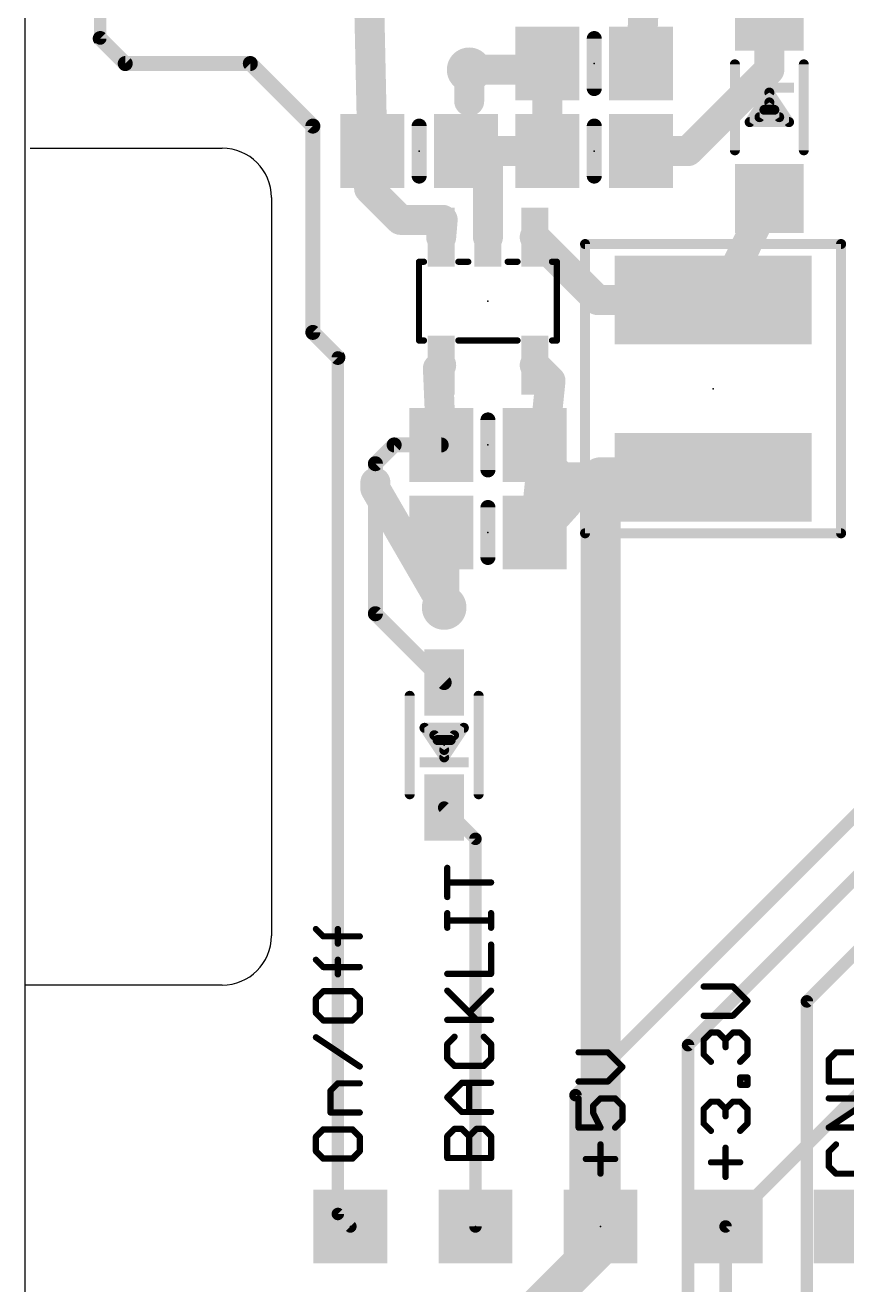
# Model space of a CAD drawing. Extents: x -9.8 to 65.3, y -0.3 to 69.2.
# Drawn here: x 0 to 16.69, y 13.93 to 39.51 of the extents above; entities that cross this region are included whole.
import ezdxf

# ---------------------------------------------------------------- set-up
doc = ezdxf.new("R2010")
doc.units = 0
for name, color, linetype in [('1', 12, 'CONTINUOUS'), ('16', 132, 'CONTINUOUS'), ('18', 110, 'CONTINUOUS'), ('20', 53, 'CONTINUOUS'), ('21', 40, 'CONTINUOUS'), ('23', 40, 'CONTINUOUS')]:
    doc.layers.add(name, color=color, linetype=linetype)

# ---------------------------------------------------------------- blocks, each defined once
blk = doc.blocks.new('RECT')
blk.add_solid([(-0.5, -0.5), (0.5, -0.5), (-0.5, 0.5), (0.5, 0.5)])
blk = doc.blocks.new('ROUNDV')
at = {"const_width": 0.5}
blk.add_lwpolyline([(0, -0.25, 1), (0, 0.25, 1), (0, -0.25)], format="xyb", dxfattribs=at)

msp = doc.modelspace()

# ---------------------------------------------------------------- linework, layer by layer
at = {"layer": '1'}
for points, const_width in [([(1.524, 49.149), (1.524, 39.243)], 0.254), ([(12.507, 38.735), (12.573, 40.132)], 0.6096), ([(6.985, 40.005), (7.051, 36.957)], 0.6096), ([(15.113, 38.608), (15.113, 39.696)], 0.6096), ([(1.524, 39.243), (2.032, 38.735)], 0.3048), ([(10.414, 38.608), (9.017, 38.608)], 0.6096), ([(10.607, 38.735), (10.414, 38.608)], 0.6096), ([(10.607, 36.957), (10.607, 38.735)], 0.6096), ([(13.462, 36.957), (15.113, 38.608)], 0.6096), ([(2.032, 38.735), (4.572, 38.735)], 0.3048), ([(4.572, 38.735), (5.842, 37.465)], 0.3048), ([(5.842, 37.465), (5.842, 33.274)], 0.3048), ([(6.985, 36.195), (7.051, 36.957)], 0.6096), ([(8.951, 36.957), (9.398, 36.957)], 0.6096), ([(9.398, 35.2091), (9.398, 36.957)], 0.6096), ([(9.398, 36.957), (10.607, 36.957)], 0.6096), ([(12.507, 36.957), (13.462, 36.957)], 0.6096), ([(7.62, 35.56), (6.985, 36.195)], 0.6096), ([(14.224, 34.185), (15.113, 35.996)], 0.6096), ([(8.4781, 35.56), (7.62, 35.56)], 0.6096), ([(8.448, 35.2091), (8.4781, 35.56)], 0.6096), ([(10.348, 35.2091), (11.6261, 33.931)], 0.6096), ([(13.97, 33.931), (14.224, 34.185)], 0.6096), ([(11.6261, 33.931), (13.97, 33.931)], 0.6096), ([(5.842, 33.274), (6.35, 32.766)], 0.3048), ([(6.35, 32.766), (6.35, 15.367)], 0.254), ([(8.448, 32.6089), (8.382, 32.5429)], 0.6096), ([(8.382, 32.5429), (8.448, 30.988)], 0.6096), ([(10.348, 32.6089), (10.668, 32.2889)], 0.6096), ([(10.668, 32.2889), (10.348, 29.21)], 0.6096), ([(10.414, 30.817), (10.348, 30.988)], 0.6096), ([(7.493, 30.988), (7.112, 30.607)], 0.3048), ([(8.448, 30.988), (7.493, 30.988)], 0.3048), ([(10.9, 30.331), (10.414, 30.817)], 0.6096), ([(7.112, 30.607), (7.112, 27.559)], 0.3048), ([(11.684, 15.113), (11.684, 30.331)], 0.8128), ([(11.684, 30.331), (13.97, 30.331)], 0.8128), ([(10.348, 29.21), (10.9, 30.331)], 0.6096), ([(10.9, 30.331), (13.97, 30.331)], 0.6096), ([(10.922, 29.845), (10.348, 29.21)], 0.8128), ([(8.448, 29.21), (8.509, 29.464)], 0.6096), ([(8.509, 29.464), (8.509, 27.686)], 0.6096), ([(7.112, 27.559), (8.509, 26.162)], 0.3048), ([(9.144, 22.987), (8.509, 23.622)], 0.254), ([(9.144, 15.113), (9.144, 22.987)], 0.254), ([(17.145, 18.034), (14.224, 15.113)], 0.254), ([(6.35, 15.367), (6.604, 15.113)], 0.254), ([(11.684, 14.732), (11.684, 15.113)], 0.8128), ([(16.764, 15.113), (17.272, 15.113)], 0.8128), ([(6.477, 9.525), (11.684, 14.732)], 0.8128), ([(14.224, 15.113), (14.224, 13.208)], 0.254)]:
    msp.add_lwpolyline(points, dxfattribs=dict(at, const_width=const_width))
for points, const_width in [([(1.5779, 39.2969, 1), (1.4701, 39.1891)], 0.1524), ([(1.4605, 39.243, 1), (1.5875, 39.243)], 0.127), ([(9.017, 38.7604, 1), (9.017, 38.4556)], 0.3048), ([(10.414, 38.4556, 1), (10.414, 38.7604)], 0.3048), ([(10.7594, 38.735, 1), (10.4546, 38.735)], 0.3048), ([(10.6908, 38.6077, 1), (10.5232, 38.8623)], 0.3048), ([(12.3548, 38.7422, 1), (12.6592, 38.7278)], 0.3048), ([(15.2208, 38.5002, 1), (15.0052, 38.7158)], 0.3048), ([(2.032, 38.8112, 1), (2.032, 38.6588)], 0.1524), ([(1.9781, 38.6811, 1), (2.0859, 38.7889)], 0.1524), ([(4.6259, 38.7889, 1), (4.5181, 38.6811)], 0.1524), ([(4.572, 38.6588, 1), (4.572, 38.8112)], 0.1524), ([(10.3302, 38.7353, 1), (10.4978, 38.4807)], 0.3048), ([(14.9606, 38.608, 1), (15.2654, 38.608)], 0.3048), ([(5.9182, 37.465, 1), (5.7658, 37.465)], 0.1524), ([(5.7881, 37.4111, 1), (5.8959, 37.5189)], 0.1524), ([(6.8986, 36.9537, 1), (7.2034, 36.9603)], 0.3048), ([(7.2028, 36.9438, 1), (6.8992, 36.9702)], 0.3048), ([(8.951, 37.1094, 1), (8.951, 36.8046)], 0.3048), ([(9.5504, 36.957, 1), (9.2456, 36.957)], 0.3048), ([(9.398, 37.1094, 1), (9.398, 36.8046)], 0.3048), ([(9.398, 36.8046, 1), (9.398, 37.1094)], 0.3048), ([(10.4546, 36.957, 1), (10.7594, 36.957)], 0.3048), ([(10.607, 36.8046, 1), (10.607, 37.1094)], 0.3048), ([(12.507, 37.1094, 1), (12.507, 36.8046)], 0.3048), ([(13.3542, 37.0648, 1), (13.5698, 36.8492)], 0.3048), ([(13.462, 36.8046, 1), (13.462, 37.1094)], 0.3048), ([(7.0928, 36.3028, 1), (6.8772, 36.0872)], 0.3048), ([(6.8332, 36.2082, 1), (7.1368, 36.1818)], 0.3048), ([(15.2498, 35.9288, 1), (14.9762, 36.0632)], 0.3048), ([(7.62, 35.7124, 1), (7.62, 35.4076)], 0.3048), ([(8.6299, 35.547, 1), (8.3263, 35.573)], 0.3048), ([(8.4781, 35.4076, 1), (8.4781, 35.7124)], 0.3048), ([(7.5122, 35.4522, 1), (7.7278, 35.6678)], 0.3048), ([(8.2962, 35.2221, 1), (8.5998, 35.1961)], 0.3048), ([(9.2456, 35.2091, 1), (9.5504, 35.2091)], 0.3048), ([(10.4558, 35.3169, 1), (10.2402, 35.1013)], 0.3048), ([(14.0872, 34.2522, 1), (14.3608, 34.1178)], 0.3048), ([(14.3318, 34.0772, 1), (14.1162, 34.2928)], 0.3048), ([(11.6261, 34.0834, 1), (11.6261, 33.7786)], 0.3048), ([(11.5183, 33.8232, 1), (11.7339, 34.0388)], 0.3048), ([(13.8622, 34.0388, 1), (14.0778, 33.8232)], 0.3048), ([(13.97, 33.7786, 1), (13.97, 34.0834)], 0.3048), ([(5.8959, 33.3279, 1), (5.7881, 33.2201)], 0.1524), ([(5.7658, 33.274, 1), (5.9182, 33.274)], 0.1524), ([(6.2961, 32.7121, 1), (6.4039, 32.8199)], 0.1524), ([(6.4135, 32.766, 1), (6.2865, 32.766)], 0.127), ([(8.2742, 32.6507, 1), (8.4898, 32.4351)], 0.3048), ([(8.5343, 32.5494, 1), (8.2297, 32.5364)], 0.3048), ([(8.5558, 32.5011, 1), (8.3402, 32.7167)], 0.3048), ([(10.4558, 32.7167, 1), (10.2402, 32.5011)], 0.3048), ([(10.8196, 32.2731, 1), (10.5164, 32.3047)], 0.3048), ([(10.5602, 32.1811, 1), (10.7758, 32.3967)], 0.3048), ([(10.4902, 31.0429, 1), (10.2058, 30.9331)], 0.3048), ([(7.493, 31.0642, 1), (7.493, 30.9118)], 0.1524), ([(7.5469, 30.9341, 1), (7.4391, 31.0419)], 0.1524), ([(8.2957, 30.9815, 1), (8.6003, 30.9945)], 0.3048), ([(8.448, 30.9118, 1), (8.448, 31.0642)], 0.1524), ([(10.5218, 30.9248, 1), (10.3062, 30.7092)], 0.3048), ([(10.2718, 30.7621, 1), (10.5562, 30.8719)], 0.3048), ([(7.1882, 30.607, 1), (7.0358, 30.607)], 0.1524), ([(7.0581, 30.6609, 1), (7.1659, 30.5531)], 0.1524), ([(11.8872, 30.331, 1), (11.4808, 30.331)], 0.4064), ([(11.684, 30.5342, 1), (11.684, 30.1278)], 0.4064), ([(13.97, 30.1278, 1), (13.97, 30.5342)], 0.4064), ([(10.9, 30.4834, 1), (10.9, 30.1786)], 0.3048), ([(11.0367, 30.2637, 1), (10.7633, 30.3983)], 0.3048), ([(10.7922, 30.2232, 1), (11.0078, 30.4388)], 0.3048), ([(13.97, 30.1786, 1), (13.97, 30.4834)], 0.3048), ([(11.0727, 29.7087, 1), (10.7713, 29.9813)], 0.4064), ([(8.6614, 29.464, 1), (8.3566, 29.464)], 0.3048), ([(8.6572, 29.4284, 1), (8.3608, 29.4996)], 0.3048), ([(10.1973, 29.3463, 1), (10.4987, 29.0737)], 0.4064), ([(10.2113, 29.2773, 1), (10.4847, 29.1427)], 0.3048), ([(8.2998, 29.2456, 1), (8.5962, 29.1744)], 0.3048), ([(10.1964, 29.2258, 1), (10.4996, 29.1942)], 0.3048), ([(7.1659, 27.6129, 1), (7.0581, 27.5051)], 0.1524), ([(7.0358, 27.559, 1), (7.1882, 27.559)], 0.1524), ([(8.3566, 27.686, 1), (8.6614, 27.686)], 0.3048), ([(8.4551, 26.1081, 1), (8.5629, 26.2159)], 0.1524), ([(8.5539, 23.6669, 1), (8.4641, 23.5771)], 0.127), ([(9.2075, 22.987, 1), (9.0805, 22.987)], 0.127), ([(9.0991, 22.9421, 1), (9.1889, 23.0319)], 0.127), ([(6.3949, 15.4119, 1), (6.3051, 15.3221)], 0.127), ([(6.2865, 15.367, 1), (6.4135, 15.367)], 0.127), ([(11.8872, 15.113, 1), (11.4808, 15.113)], 0.4064), ([(16.764, 15.3162, 1), (16.764, 14.9098)], 0.4064), ([(6.5591, 15.0681, 1), (6.6489, 15.1579)], 0.127), ([(9.0805, 15.113, 1), (9.2075, 15.113)], 0.127), ([(11.4808, 15.113, 1), (11.8872, 15.113)], 0.4064), ([(11.8277, 14.5883, 1), (11.5403, 14.8757)], 0.4064), ([(14.2875, 15.113, 1), (14.1605, 15.113)], 0.127), ([(14.1791, 15.1579, 1), (14.2689, 15.0681)], 0.127), ([(11.4808, 14.732, 1), (11.8872, 14.732)], 0.4064)]:
    msp.add_lwpolyline(points, format="xyb", dxfattribs=dict(at, const_width=const_width))
at = {"layer": '16'}
for points, const_width in [([(9.017, 38.608), (9.017, 37.973)], 0.6096), ([(7.112, 30.099), (7.112, 30.226)], 0.6096), ([(8.509, 27.686), (7.112, 30.099)], 0.6096), ([(19.812, 26.416), (11.176, 17.78)], 0.254), ([(13.462, 18.796), (20.574, 25.908)], 0.254), ([(21.59, 25.4), (15.875, 19.685)], 0.254), ([(15.875, 19.685), (15.875, 9.525)], 0.254), ([(13.462, 9.525), (13.462, 18.796)], 0.254), ([(11.176, 17.78), (11.176, 9.398)], 0.254)]:
    msp.add_lwpolyline(points, dxfattribs=dict(at, const_width=const_width))
for points, const_width in [([(9.1694, 38.608, 1), (8.8646, 38.608)], 0.3048), ([(8.8646, 37.973, 1), (9.1694, 37.973)], 0.3048), ([(7.2644, 30.226, 1), (6.9596, 30.226)], 0.3048), ([(7.2439, 30.1754, 1), (6.9801, 30.0226)], 0.3048), ([(6.9596, 30.099, 1), (7.2644, 30.099)], 0.3048), ([(8.3771, 27.6096, 1), (8.6409, 27.7624)], 0.3048), ([(15.9385, 19.685, 1), (15.8115, 19.685)], 0.127), ([(15.8301, 19.7299, 1), (15.9199, 19.6401)], 0.127), ([(13.5255, 18.796, 1), (13.3985, 18.796)], 0.127), ([(13.4171, 18.8409, 1), (13.5069, 18.7511)], 0.127), ([(11.2395, 17.78, 1), (11.1125, 17.78)], 0.127), ([(11.1311, 17.8249, 1), (11.2209, 17.7351)], 0.127)]:
    msp.add_lwpolyline(points, format="xyb", dxfattribs=dict(at, const_width=const_width))
at = {"layer": '20'}
for p, q in [((0, 3.015), (0, 53.515)), ((0.1, 37.015), (4, 37.015)), ((5, 36.015), (5, 21.015)), ((4, 20.015), (0, 20.015))]:
    msp.add_line(p, q, dxfattribs=at)
for centre, start, end in [((4, 36.015), 0, 90), ((4, 21.015), 270, 0)]:
    msp.add_arc(centre, 1, start, end, dxfattribs=at)
at = {"layer": '21'}
for points, const_width in [([(11.557, 39.243), (11.557, 38.227)], 0.3048), ([(14.413, 36.973), (14.413, 38.719)], 0.2032), ([(15.813, 38.719), (15.813, 36.973)], 0.2032), ([(14.713, 37.546), (15.113, 38.146)], 0.2032), ([(15.113, 38.146), (15.513, 37.546)], 0.2032), ([(14.913, 37.646), (15.113, 37.946)], 0.2032), ([(15.0125, 37.7952), (15.2135, 37.7952)], 0.2032), ([(15.113, 37.946), (15.313, 37.646)], 0.2032), ([(8.001, 37.465), (8.001, 36.449)], 0.3048), ([(11.557, 36.449), (11.557, 37.465)], 0.3048), ([(15.513, 37.546), (14.713, 37.546)], 0.2032), ([(15.313, 37.646), (14.913, 37.646)], 0.2032), ([(11.37, 29.193), (11.37, 35.069)], 0.2032), ([(11.37, 35.069), (16.57, 35.069)], 0.2032), ([(16.57, 35.069), (16.57, 29.193)], 0.2032), ([(7.998, 33.109), (7.998, 34.709)], 0.127), ([(7.998, 34.709), (8.098, 34.709)], 0.127), ([(8.998, 34.709), (8.798, 34.709)], 0.127), ([(9.998, 34.709), (9.798, 34.709)], 0.127), ([(10.798, 34.709), (10.698, 34.709)], 0.127), ([(10.798, 33.109), (10.798, 34.709)], 0.127), ([(8.098, 33.109), (7.998, 33.109)], 0.127), ([(9.998, 33.109), (8.798, 33.109)], 0.127), ([(10.698, 33.109), (10.798, 33.109)], 0.127), ([(9.398, 31.496), (9.398, 30.48)], 0.3048), ([(9.398, 28.702), (9.398, 29.718)], 0.3048), ([(16.57, 29.193), (11.37, 29.193)], 0.2032), ([(7.809, 23.892), (7.809, 25.892)], 0.2032), ([(9.209, 25.892), (9.209, 23.892)], 0.2032), ([(8.509, 24.642), (8.109, 25.242)], 0.2032), ([(8.109, 25.242), (8.909, 25.242)], 0.2032), ([(8.909, 25.242), (8.509, 24.642)], 0.2032), ([(8.509, 24.792), (8.309, 25.092)], 0.2032), ([(8.309, 25.092), (8.709, 25.092)], 0.2032), ([(8.3746, 24.9936), (8.6434, 24.9936)], 0.2032), ([(8.709, 25.092), (8.509, 24.792)], 0.2032), ([(8.5717, 21.8044), (8.5717, 22.3975)], 0.127), ([(9.4615, 22.101), (8.5717, 22.101)], 0.127), ([(8.5717, 21.1807), (8.5717, 21.4773)], 0.127), ([(9.4615, 21.1807), (9.4615, 21.4773)], 0.127), ([(9.4615, 21.329), (8.5717, 21.329)], 0.127), ([(6.053, 21.0058), (5.9047, 21.1541)], 0.127), ([(6.7945, 21.0058), (6.053, 21.0058)], 0.127), ([(6.3496, 20.8575), (6.3496, 21.1541)], 0.127), ([(9.4615, 20.2452), (9.4615, 20.8384)], 0.127), ([(6.053, 20.3821), (5.9047, 20.5304)], 0.127), ([(6.3496, 20.2339), (6.3496, 20.5304)], 0.127), ([(6.7945, 20.3821), (6.053, 20.3821)], 0.127), ([(8.5717, 20.2452), (9.4615, 20.2452)], 0.127), ([(9.1649, 19.3097), (8.5717, 19.9028)], 0.127), ([(9.0166, 19.458), (9.4615, 19.9028)], 0.127), ([(14.3719, 19.9871), (13.7787, 19.9871)], 0.127), ([(14.6685, 19.6905), (14.3719, 19.9871)], 0.127), ([(6.053, 19.8915), (5.9047, 19.7432)], 0.127), ([(5.9047, 19.7432), (5.9047, 19.4466)], 0.127), ([(6.6462, 19.8915), (6.053, 19.8915)], 0.127), ([(6.7945, 19.7432), (6.6462, 19.8915)], 0.127), ([(6.7945, 19.4466), (6.7945, 19.7432)], 0.127), ([(14.3719, 19.3939), (14.6685, 19.6905)], 0.127), ([(5.9047, 19.4466), (6.053, 19.2983)], 0.127), ([(6.6462, 19.2983), (6.7945, 19.4466)], 0.127), ([(13.7787, 19.3939), (14.3719, 19.3939)], 0.127), ([(6.053, 19.2983), (6.6462, 19.2983)], 0.127), ([(8.5717, 19.3097), (9.4615, 19.3097)], 0.127), ([(6.7945, 18.3628), (5.9047, 18.956)], 0.127), ([(8.72, 18.9673), (8.5717, 18.819)], 0.127), ([(9.4615, 18.819), (9.3132, 18.9673)], 0.127), ([(13.7787, 18.9033), (13.927, 19.0516)], 0.127), ([(13.7787, 18.6067), (13.7787, 18.9033)], 0.127), ([(13.927, 19.0516), (14.0753, 19.0516)], 0.127), ([(14.0753, 19.0516), (14.2236, 18.9033)], 0.127), ([(14.2236, 18.9033), (14.3719, 19.0516)], 0.127), ([(14.2236, 18.9033), (14.2236, 18.755)], 0.127), ([(14.3719, 19.0516), (14.5202, 19.0516)], 0.127), ([(14.5202, 19.0516), (14.6685, 18.9033)], 0.127), ([(14.6685, 18.9033), (14.6685, 18.6067)], 0.127), ([(8.5717, 18.819), (8.5717, 18.5224)], 0.127), ([(9.4615, 18.5224), (9.4615, 18.819)], 0.127), ([(11.8319, 18.6504), (11.2387, 18.6504)], 0.127), ([(12.1285, 18.3538), (11.8319, 18.6504)], 0.127), ([(16.467, 18.6504), (16.3187, 18.5021)], 0.127), ([(17.0602, 18.6504), (16.467, 18.6504)], 0.127), ([(8.5717, 18.5224), (8.72, 18.3741)], 0.127), ([(8.72, 18.3741), (9.3132, 18.3741)], 0.127), ([(9.3132, 18.3741), (9.4615, 18.5224)], 0.127), ([(13.927, 18.4584), (13.7787, 18.6067)], 0.127), ([(14.6685, 18.6067), (14.5202, 18.4584)], 0.127), ([(16.3187, 18.5021), (16.3187, 18.0573)], 0.127), ([(11.8319, 18.0573), (12.1285, 18.3538)], 0.127), ([(14.5202, 17.9906), (14.5202, 18.1389)], 0.127), ([(14.5202, 18.1389), (14.6685, 18.1389)], 0.127), ([(14.6685, 18.1389), (14.6685, 17.9906)], 0.127), ([(6.2013, 17.8722), (6.3496, 18.0205)], 0.127), ([(6.2013, 17.4273), (6.2013, 17.8722)], 0.127), ([(6.3496, 18.0205), (6.7945, 18.0205)], 0.127), ([(8.5717, 17.7352), (8.8683, 18.0318)], 0.127), ([(8.8683, 18.0318), (9.4615, 18.0318)], 0.127), ([(9.0166, 17.4386), (9.0166, 18.0318)], 0.127), ([(11.2387, 18.0573), (11.8319, 18.0573)], 0.127), ([(14.6685, 17.9906), (14.5202, 17.9906)], 0.127), ([(16.3187, 18.0573), (17.2085, 18.0573)], 0.127), ([(8.8683, 17.4386), (8.5717, 17.7352)], 0.127), ([(11.2387, 17.7149), (11.2387, 17.1217)], 0.127), ([(11.5353, 17.5666), (11.6836, 17.7149)], 0.127), ([(11.6836, 17.7149), (11.9802, 17.7149)], 0.127), ([(11.9802, 17.7149), (12.1285, 17.5666)], 0.127), ([(13.7787, 17.5), (13.927, 17.6483)], 0.127), ([(13.927, 17.6483), (14.0753, 17.6483)], 0.127), ([(14.0753, 17.6483), (14.2236, 17.5)], 0.127), ([(14.2236, 17.5), (14.3719, 17.6483)], 0.127), ([(14.3719, 17.6483), (14.5202, 17.6483)], 0.127), ([(14.5202, 17.6483), (14.6685, 17.5)], 0.127), ([(16.3187, 17.1217), (17.2085, 17.7149)], 0.127), ([(17.2085, 17.7149), (16.3187, 17.7149)], 0.127), ([(6.7945, 17.4273), (6.2013, 17.4273)], 0.127), ([(9.4615, 17.4386), (8.8683, 17.4386)], 0.127), ([(11.5353, 17.4183), (11.5353, 17.5666)], 0.127), ([(11.6836, 17.1217), (11.5353, 17.4183)], 0.127), ([(12.1285, 17.5666), (12.1285, 17.27)], 0.127), ([(13.7787, 17.2034), (13.7787, 17.5)], 0.127), ([(14.2236, 17.5), (14.2236, 17.3517)], 0.127), ([(14.6685, 17.5), (14.6685, 17.2034)], 0.127), ([(6.053, 17.085), (5.9047, 16.9367)], 0.127), ([(6.6462, 17.085), (6.053, 17.085)], 0.127), ([(6.7945, 16.9367), (6.6462, 17.085)], 0.127), ([(8.5717, 16.948), (8.72, 17.0963)], 0.127), ([(8.72, 17.0963), (8.8683, 17.0963)], 0.127), ([(8.8683, 17.0963), (9.0166, 16.948)], 0.127), ([(9.0166, 16.948), (9.1649, 17.0963)], 0.127), ([(9.1649, 17.0963), (9.3132, 17.0963)], 0.127), ([(9.3132, 17.0963), (9.4615, 16.948)], 0.127), ([(11.2387, 17.1217), (11.6836, 17.1217)], 0.127), ([(12.1285, 17.27), (11.9802, 17.1217)], 0.127), ([(13.927, 17.0551), (13.7787, 17.2034)], 0.127), ([(14.6685, 17.2034), (14.5202, 17.0551)], 0.127), ([(17.2085, 17.1217), (16.3187, 17.1217)], 0.127), ([(5.9047, 16.9367), (5.9047, 16.6401)], 0.127), ([(6.7945, 16.6401), (6.7945, 16.9367)], 0.127), ([(8.5717, 16.5031), (8.5717, 16.948)], 0.127), ([(9.0166, 16.5031), (9.0166, 16.948)], 0.127), ([(9.4615, 16.948), (9.4615, 16.5031)], 0.127), ([(5.9047, 16.6401), (6.053, 16.4918)], 0.127), ([(6.6462, 16.4918), (6.7945, 16.6401)], 0.127), ([(11.6836, 16.1862), (11.6836, 16.7794)], 0.127), ([(14.2236, 16.1196), (14.2236, 16.7128)], 0.127), ([(16.467, 16.7794), (16.3187, 16.6311)], 0.127), ([(16.3187, 16.6311), (16.3187, 16.3345)], 0.127), ([(6.053, 16.4918), (6.6462, 16.4918)], 0.127), ([(9.4615, 16.5031), (8.5717, 16.5031)], 0.127), ([(11.387, 16.4828), (11.9802, 16.4828)], 0.127), ([(13.927, 16.4162), (14.5202, 16.4162)], 0.127), ([(16.3187, 16.3345), (16.467, 16.1862)], 0.127), ([(16.467, 16.1862), (17.0602, 16.1862)], 0.127)]:
    msp.add_lwpolyline(points, dxfattribs=dict(at, const_width=const_width))
for points, const_width in [([(11.6332, 39.243, 1), (11.4808, 39.243)], 0.1524), ([(14.4638, 38.719, 1), (14.3622, 38.719)], 0.1016), ([(15.8638, 38.719, 1), (15.7622, 38.719)], 0.1016), ([(11.4808, 38.227, 1), (11.6332, 38.227)], 0.1524), ([(15.1553, 38.1742, 1), (15.0707, 38.1178)], 0.1016), ([(15.1553, 38.1178, 1), (15.0707, 38.1742)], 0.1016), ([(15.0125, 37.846, 1), (15.0125, 37.7444)], 0.1016), ([(15.1553, 37.9742, 1), (15.0707, 37.9178)], 0.1016), ([(15.1553, 37.9178, 1), (15.0707, 37.9742)], 0.1016), ([(15.2135, 37.7444, 1), (15.2135, 37.846)], 0.1016), ([(8.0772, 37.465, 1), (7.9248, 37.465)], 0.1524), ([(11.6332, 37.465, 1), (11.4808, 37.465)], 0.1524), ([(14.713, 37.5968, 1), (14.713, 37.4952)], 0.1016), ([(14.6707, 37.5742, 1), (14.7553, 37.5178)], 0.1016), ([(14.913, 37.6968, 1), (14.913, 37.5952)], 0.1016), ([(14.8707, 37.6742, 1), (14.9553, 37.6178)], 0.1016), ([(15.2707, 37.6178, 1), (15.3553, 37.6742)], 0.1016), ([(15.313, 37.5952, 1), (15.313, 37.6968)], 0.1016), ([(15.4707, 37.5178, 1), (15.5553, 37.5742)], 0.1016), ([(15.513, 37.4952, 1), (15.513, 37.5968)], 0.1016), ([(14.3622, 36.973, 1), (14.4638, 36.973)], 0.1016), ([(15.7622, 36.973, 1), (15.8638, 36.973)], 0.1016), ([(7.9248, 36.449, 1), (8.0772, 36.449)], 0.1524), ([(11.4808, 36.449, 1), (11.6332, 36.449)], 0.1524), ([(11.4208, 35.069, 1), (11.3192, 35.069)], 0.1016), ([(11.37, 35.1198, 1), (11.37, 35.0182)], 0.1016), ([(16.6208, 35.069, 1), (16.5192, 35.069)], 0.1016), ([(16.57, 35.0182, 1), (16.57, 35.1198)], 0.1016), ([(7.998, 34.7408, 1), (7.998, 34.6773)], 0.0635), ([(8.0297, 34.709, 1), (7.9663, 34.709)], 0.0635), ([(8.098, 34.6773, 1), (8.098, 34.7408)], 0.0635), ([(8.798, 34.7408, 1), (8.798, 34.6773)], 0.0635), ([(8.998, 34.6773, 1), (8.998, 34.7408)], 0.0635), ([(9.798, 34.7408, 1), (9.798, 34.6773)], 0.0635), ([(9.998, 34.6773, 1), (9.998, 34.7408)], 0.0635), ([(10.698, 34.7408, 1), (10.698, 34.6773)], 0.0635), ([(10.8298, 34.709, 1), (10.7662, 34.709)], 0.0635), ([(10.798, 34.6773, 1), (10.798, 34.7408)], 0.0635), ([(7.998, 33.1408, 1), (7.998, 33.0772)], 0.0635), ([(7.9663, 33.109, 1), (8.0297, 33.109)], 0.0635), ([(8.098, 33.0772, 1), (8.098, 33.1408)], 0.0635), ([(8.798, 33.1408, 1), (8.798, 33.0772)], 0.0635), ([(9.998, 33.0772, 1), (9.998, 33.1408)], 0.0635), ([(10.698, 33.1408, 1), (10.698, 33.0772)], 0.0635), ([(10.7662, 33.109, 1), (10.8298, 33.109)], 0.0635), ([(10.798, 33.0772, 1), (10.798, 33.1408)], 0.0635), ([(9.4742, 31.496, 1), (9.3218, 31.496)], 0.1524), ([(9.3218, 30.48, 1), (9.4742, 30.48)], 0.1524), ([(9.4742, 29.718, 1), (9.3218, 29.718)], 0.1524), ([(11.37, 29.2438, 1), (11.37, 29.1422)], 0.1016), ([(11.3192, 29.193, 1), (11.4208, 29.193)], 0.1016), ([(16.5192, 29.193, 1), (16.6208, 29.193)], 0.1016), ([(16.57, 29.1422, 1), (16.57, 29.2438)], 0.1016), ([(9.3218, 28.702, 1), (9.4742, 28.702)], 0.1524), ([(7.8598, 25.892, 1), (7.7582, 25.892)], 0.1016), ([(9.2598, 25.892, 1), (9.1582, 25.892)], 0.1016), ([(8.1513, 25.2702, 1), (8.0667, 25.2138)], 0.1016), ([(8.109, 25.2928, 1), (8.109, 25.1912)], 0.1016), ([(8.9513, 25.2138, 1), (8.8667, 25.2702)], 0.1016), ([(8.909, 25.1912, 1), (8.909, 25.2928)], 0.1016), ([(8.3513, 25.1202, 1), (8.2667, 25.0638)], 0.1016), ([(8.309, 25.1428, 1), (8.309, 25.0412)], 0.1016), ([(8.3746, 25.0444, 1), (8.3746, 24.9428)], 0.1016), ([(8.6434, 24.9428, 1), (8.6434, 25.0444)], 0.1016), ([(8.7513, 25.0638, 1), (8.6667, 25.1202)], 0.1016), ([(8.709, 25.0412, 1), (8.709, 25.1428)], 0.1016), ([(8.4667, 24.8202, 1), (8.5513, 24.7638)], 0.1016), ([(8.4667, 24.7638, 1), (8.5513, 24.8202)], 0.1016), ([(8.4667, 24.6702, 1), (8.5513, 24.6138)], 0.1016), ([(8.4667, 24.6138, 1), (8.5513, 24.6702)], 0.1016), ([(7.7582, 23.892, 1), (7.8598, 23.892)], 0.1016), ([(9.1582, 23.892, 1), (9.2598, 23.892)], 0.1016), ([(8.6035, 22.3975, 1), (8.54, 22.3975)], 0.0635), ([(8.5717, 22.1327, 1), (8.5717, 22.0692)], 0.0635), ([(9.4615, 22.0692, 1), (9.4615, 22.1327)], 0.0635), ([(8.54, 21.8044, 1), (8.6035, 21.8044)], 0.0635), ([(8.6035, 21.4773, 1), (8.54, 21.4773)], 0.0635), ([(9.4933, 21.4773, 1), (9.4298, 21.4773)], 0.0635), ([(8.5717, 21.3607, 1), (8.5717, 21.2972)], 0.0635), ([(9.4615, 21.2972, 1), (9.4615, 21.3607)], 0.0635), ([(5.9272, 21.1766, 1), (5.8823, 21.1317)], 0.0635), ([(6.053, 21.0376, 1), (6.053, 20.9741)], 0.0635), ([(6.0306, 20.9834, 1), (6.0755, 21.0283)], 0.0635), ([(6.3814, 21.1541, 1), (6.3179, 21.1541)], 0.0635), ([(6.7945, 20.9741, 1), (6.7945, 21.0376)], 0.0635), ([(8.54, 21.1807, 1), (8.6035, 21.1807)], 0.0635), ([(9.4298, 21.1807, 1), (9.4933, 21.1807)], 0.0635), ([(6.3179, 20.8575, 1), (6.3814, 20.8575)], 0.0635), ([(9.4933, 20.8384, 1), (9.4298, 20.8384)], 0.0635), ([(5.9272, 20.5529, 1), (5.8823, 20.508)], 0.0635), ([(6.3814, 20.5304, 1), (6.3179, 20.5304)], 0.0635), ([(6.053, 20.4139, 1), (6.053, 20.3504)], 0.0635), ([(6.0306, 20.3597, 1), (6.0755, 20.4046)], 0.0635), ([(6.3179, 20.2339, 1), (6.3814, 20.2339)], 0.0635), ([(6.7945, 20.3504, 1), (6.7945, 20.4139)], 0.0635), ([(8.5717, 20.2769, 1), (8.5717, 20.2134)], 0.0635), ([(9.4298, 20.2452, 1), (9.4933, 20.2452)], 0.0635), ([(9.4615, 20.2134, 1), (9.4615, 20.2769)], 0.0635), ([(8.5942, 19.9253, 1), (8.5493, 19.8804)], 0.0635), ([(9.484, 19.8804, 1), (9.439, 19.9253)], 0.0635), ([(13.7787, 20.0188, 1), (13.7787, 19.9553)], 0.0635), ([(14.3944, 20.0095, 1), (14.3495, 19.9646)], 0.0635), ([(14.3719, 19.9553, 1), (14.3719, 20.0188)], 0.0635), ([(5.9365, 19.7432, 1), (5.873, 19.7432)], 0.0635), ([(5.8823, 19.7657, 1), (5.9272, 19.7208)], 0.0635), ([(6.053, 19.9233, 1), (6.053, 19.8598)], 0.0635), ([(6.0755, 19.8691, 1), (6.0306, 19.914)], 0.0635), ([(6.6687, 19.914, 1), (6.6238, 19.8691)], 0.0635), ([(6.6462, 19.8598, 1), (6.6462, 19.9233)], 0.0635), ([(6.8262, 19.7432, 1), (6.7628, 19.7432)], 0.0635), ([(6.772, 19.7208, 1), (6.817, 19.7657)], 0.0635), ([(14.691, 19.668, 1), (14.646, 19.7129)], 0.0635), ([(14.646, 19.668, 1), (14.691, 19.7129)], 0.0635), ([(5.9272, 19.4691, 1), (5.8823, 19.4242)], 0.0635), ([(5.873, 19.4466, 1), (5.9365, 19.4466)], 0.0635), ([(6.7628, 19.4466, 1), (6.8262, 19.4466)], 0.0635), ([(6.817, 19.4242, 1), (6.772, 19.4691)], 0.0635), ([(8.9942, 19.4804, 1), (9.0391, 19.4355)], 0.0635), ([(13.7787, 19.4256, 1), (13.7787, 19.3621)], 0.0635), ([(14.3495, 19.4163, 1), (14.3944, 19.3714)], 0.0635), ([(14.3719, 19.3621, 1), (14.3719, 19.4256)], 0.0635), ([(6.053, 19.3301, 1), (6.053, 19.2666)], 0.0635), ([(6.0306, 19.2759, 1), (6.0755, 19.3208)], 0.0635), ([(6.6238, 19.3208, 1), (6.6687, 19.2759)], 0.0635), ([(6.6462, 19.2666, 1), (6.6462, 19.3301)], 0.0635), ([(8.5717, 19.3414, 1), (8.5717, 19.2779)], 0.0635), ([(9.1425, 19.2872, 1), (9.1874, 19.3321)], 0.0635), ([(9.4615, 19.2779, 1), (9.4615, 19.3414)], 0.0635), ([(5.9224, 18.9824, 1), (5.8871, 18.9296)], 0.0635), ([(8.7425, 18.9449, 1), (8.6976, 18.9898)], 0.0635), ([(9.3357, 18.9898, 1), (9.2908, 18.9449)], 0.0635), ([(13.8105, 18.9033, 1), (13.747, 18.9033)], 0.0635), ([(13.7563, 18.9257, 1), (13.8012, 18.8808)], 0.0635), ([(13.927, 19.0833, 1), (13.927, 19.0198)], 0.0635), ([(13.9495, 19.0291, 1), (13.9046, 19.074)], 0.0635), ([(14.0978, 19.074, 1), (14.0529, 19.0291)], 0.0635), ([(14.0753, 19.0198, 1), (14.0753, 19.0833)], 0.0635), ([(14.2554, 18.9033, 1), (14.1919, 18.9033)], 0.0635), ([(14.2012, 18.9257, 1), (14.2461, 18.8808)], 0.0635), ([(14.2012, 18.8808, 1), (14.2461, 18.9257)], 0.0635), ([(14.3719, 19.0833, 1), (14.3719, 19.0198)], 0.0635), ([(14.3944, 19.0291, 1), (14.3495, 19.074)], 0.0635), ([(14.5427, 19.074, 1), (14.4978, 19.0291)], 0.0635), ([(14.5202, 19.0198, 1), (14.5202, 19.0833)], 0.0635), ([(14.7003, 18.9033, 1), (14.6367, 18.9033)], 0.0635), ([(14.646, 18.8808, 1), (14.691, 18.9257)], 0.0635), ([(8.6035, 18.819, 1), (8.54, 18.819)], 0.0635), ([(8.5493, 18.8415, 1), (8.5942, 18.7966)], 0.0635), ([(9.4933, 18.819, 1), (9.4298, 18.819)], 0.0635), ([(9.439, 18.7966, 1), (9.484, 18.8415)], 0.0635), ([(11.2387, 18.6822, 1), (11.2387, 18.6187)], 0.0635), ([(11.8544, 18.6729, 1), (11.8095, 18.628)], 0.0635), ([(11.8319, 18.6187, 1), (11.8319, 18.6822)], 0.0635), ([(14.1919, 18.755, 1), (14.2554, 18.755)], 0.0635), ([(16.467, 18.6822, 1), (16.467, 18.6187)], 0.0635), ([(16.4895, 18.628, 1), (16.4446, 18.6729)], 0.0635), ([(8.54, 18.5224, 1), (8.6035, 18.5224)], 0.0635), ([(8.5942, 18.5449, 1), (8.5493, 18.5)], 0.0635), ([(8.72, 18.4059, 1), (8.72, 18.3424)], 0.0635), ([(8.6976, 18.3517, 1), (8.7425, 18.3966)], 0.0635), ([(9.2908, 18.3966, 1), (9.3357, 18.3517)], 0.0635), ([(9.3132, 18.3424, 1), (9.3132, 18.4059)], 0.0635), ([(9.4298, 18.5224, 1), (9.4933, 18.5224)], 0.0635), ([(9.484, 18.5, 1), (9.439, 18.5449)], 0.0635), ([(13.747, 18.6067, 1), (13.8105, 18.6067)], 0.0635), ([(13.8012, 18.6291, 1), (13.7563, 18.5842)], 0.0635), ([(13.9046, 18.4359, 1), (13.9495, 18.4808)], 0.0635), ([(14.4978, 18.4808, 1), (14.5427, 18.4359)], 0.0635), ([(14.6367, 18.6067, 1), (14.7003, 18.6067)], 0.0635), ([(14.691, 18.5842, 1), (14.646, 18.6291)], 0.0635), ([(16.3505, 18.5021, 1), (16.287, 18.5021)], 0.0635), ([(16.2963, 18.5246, 1), (16.3412, 18.4797)], 0.0635), ([(6.7769, 18.3364, 1), (6.8121, 18.3892)], 0.0635), ([(12.151, 18.3314, 1), (12.106, 18.3763)], 0.0635), ([(12.106, 18.3314, 1), (12.151, 18.3763)], 0.0635), ([(14.5202, 18.1707, 1), (14.5202, 18.1072)], 0.0635), ([(14.552, 18.1389, 1), (14.4885, 18.1389)], 0.0635), ([(14.7003, 18.1389, 1), (14.6367, 18.1389)], 0.0635), ([(14.6685, 18.1072, 1), (14.6685, 18.1707)], 0.0635), ([(6.2331, 17.8722, 1), (6.1696, 17.8722)], 0.0635), ([(6.1789, 17.8946, 1), (6.2238, 17.8497)], 0.0635), ([(6.3496, 18.0522, 1), (6.3496, 17.9887)], 0.0635), ([(6.3721, 17.998, 1), (6.3272, 18.0429)], 0.0635), ([(6.7945, 17.9887, 1), (6.7945, 18.0522)], 0.0635), ([(8.8683, 18.0635, 1), (8.8683, 18)], 0.0635), ([(8.8908, 18.0093, 1), (8.8459, 18.0542)], 0.0635), ([(9.0484, 18.0318, 1), (8.9849, 18.0318)], 0.0635), ([(9.4615, 18, 1), (9.4615, 18.0635)], 0.0635), ([(11.2387, 18.089, 1), (11.2387, 18.0255)], 0.0635), ([(11.8095, 18.0797, 1), (11.8544, 18.0348)], 0.0635), ([(11.8319, 18.0255, 1), (11.8319, 18.089)], 0.0635), ([(14.5202, 18.0224, 1), (14.5202, 17.9589)], 0.0635), ([(14.4885, 17.9906, 1), (14.552, 17.9906)], 0.0635), ([(14.6367, 17.9906, 1), (14.7003, 17.9906)], 0.0635), ([(14.6685, 17.9589, 1), (14.6685, 18.0224)], 0.0635), ([(16.3187, 18.089, 1), (16.3187, 18.0255)], 0.0635), ([(16.287, 18.0573, 1), (16.3505, 18.0573)], 0.0635), ([(8.5942, 17.7577, 1), (8.5493, 17.7128)], 0.0635), ([(8.5493, 17.7577, 1), (8.5942, 17.7128)], 0.0635), ([(11.2705, 17.7149, 1), (11.207, 17.7149)], 0.0635), ([(11.6836, 17.7467, 1), (11.6836, 17.6832)], 0.0635), ([(11.7061, 17.6925, 1), (11.6612, 17.7374)], 0.0635), ([(12.0027, 17.7374, 1), (11.9578, 17.6925)], 0.0635), ([(11.9802, 17.6832, 1), (11.9802, 17.7467)], 0.0635), ([(13.927, 17.68, 1), (13.927, 17.6165)], 0.0635), ([(13.9495, 17.6258, 1), (13.9046, 17.6707)], 0.0635), ([(14.0978, 17.6707, 1), (14.0529, 17.6258)], 0.0635), ([(14.0753, 17.6165, 1), (14.0753, 17.68)], 0.0635), ([(14.3719, 17.68, 1), (14.3719, 17.6165)], 0.0635), ([(14.3944, 17.6258, 1), (14.3495, 17.6707)], 0.0635), ([(14.5427, 17.6707, 1), (14.4978, 17.6258)], 0.0635), ([(14.5202, 17.6165, 1), (14.5202, 17.68)], 0.0635), ([(16.3187, 17.7467, 1), (16.3187, 17.6832)], 0.0635), ([(6.2013, 17.4591, 1), (6.2013, 17.3956)], 0.0635), ([(6.1696, 17.4273, 1), (6.2331, 17.4273)], 0.0635), ([(6.7945, 17.3956, 1), (6.7945, 17.4591)], 0.0635), ([(8.8683, 17.4704, 1), (8.8683, 17.4069)], 0.0635), ([(8.8459, 17.4162, 1), (8.8908, 17.4611)], 0.0635), ([(8.9849, 17.4386, 1), (9.0484, 17.4386)], 0.0635), ([(9.4615, 17.4069, 1), (9.4615, 17.4704)], 0.0635), ([(11.5637, 17.4325, 1), (11.5069, 17.4041)], 0.0635), ([(11.5671, 17.5666, 1), (11.5036, 17.5666)], 0.0635), ([(11.5129, 17.5891, 1), (11.5578, 17.5442)], 0.0635), ([(11.5036, 17.4183, 1), (11.5671, 17.4183)], 0.0635), ([(12.1603, 17.5666, 1), (12.0968, 17.5666)], 0.0635), ([(12.106, 17.5442, 1), (12.151, 17.5891)], 0.0635), ([(13.8105, 17.5, 1), (13.747, 17.5)], 0.0635), ([(13.7563, 17.5224, 1), (13.8012, 17.4775)], 0.0635), ([(14.2554, 17.5, 1), (14.1919, 17.5)], 0.0635), ([(14.2012, 17.5224, 1), (14.2461, 17.4775)], 0.0635), ([(14.2012, 17.4775, 1), (14.2461, 17.5224)], 0.0635), ([(14.7003, 17.5, 1), (14.6367, 17.5)], 0.0635), ([(14.646, 17.4775, 1), (14.691, 17.5224)], 0.0635), ([(6.053, 17.1167, 1), (6.053, 17.0532)], 0.0635), ([(6.0755, 17.0625, 1), (6.0306, 17.1074)], 0.0635), ([(6.6687, 17.1074, 1), (6.6238, 17.0625)], 0.0635), ([(6.6462, 17.0532, 1), (6.6462, 17.1167)], 0.0635), ([(8.72, 17.128, 1), (8.72, 17.0645)], 0.0635), ([(8.7425, 17.0738, 1), (8.6976, 17.1187)], 0.0635), ([(8.8908, 17.1187, 1), (8.8459, 17.0738)], 0.0635), ([(8.8683, 17.0645, 1), (8.8683, 17.128)], 0.0635), ([(9.1649, 17.128, 1), (9.1649, 17.0645)], 0.0635), ([(9.1874, 17.0738, 1), (9.1425, 17.1187)], 0.0635), ([(9.3357, 17.1187, 1), (9.2908, 17.0738)], 0.0635), ([(9.3132, 17.0645, 1), (9.3132, 17.128)], 0.0635), ([(11.2387, 17.1535, 1), (11.2387, 17.09)], 0.0635), ([(11.207, 17.1217, 1), (11.2705, 17.1217)], 0.0635), ([(11.6552, 17.1075, 1), (11.712, 17.1359)], 0.0635), ([(11.6836, 17.09, 1), (11.6836, 17.1535)], 0.0635), ([(11.9578, 17.1442, 1), (12.0027, 17.0993)], 0.0635), ([(12.0968, 17.27, 1), (12.1603, 17.27)], 0.0635), ([(12.151, 17.2476, 1), (12.106, 17.2925)], 0.0635), ([(13.747, 17.2034, 1), (13.8105, 17.2034)], 0.0635), ([(13.8012, 17.2258, 1), (13.7563, 17.1809)], 0.0635), ([(14.1919, 17.3517, 1), (14.2554, 17.3517)], 0.0635), ([(14.6367, 17.2034, 1), (14.7003, 17.2034)], 0.0635), ([(14.691, 17.1809, 1), (14.646, 17.2258)], 0.0635), ([(16.3187, 17.1535, 1), (16.3187, 17.09)], 0.0635), ([(16.3011, 17.1482, 1), (16.3364, 17.0953)], 0.0635), ([(5.9365, 16.9367, 1), (5.873, 16.9367)], 0.0635), ([(5.8823, 16.9591, 1), (5.9272, 16.9142)], 0.0635), ([(6.8262, 16.9367, 1), (6.7628, 16.9367)], 0.0635), ([(6.772, 16.9142, 1), (6.817, 16.9591)], 0.0635), ([(8.6035, 16.948, 1), (8.54, 16.948)], 0.0635), ([(8.5493, 16.9704, 1), (8.5942, 16.9255)], 0.0635), ([(9.0484, 16.948, 1), (8.9849, 16.948)], 0.0635), ([(8.9942, 16.9704, 1), (9.0391, 16.9255)], 0.0635), ([(8.9942, 16.9255, 1), (9.0391, 16.9704)], 0.0635), ([(9.4933, 16.948, 1), (9.4298, 16.948)], 0.0635), ([(9.439, 16.9255, 1), (9.484, 16.9704)], 0.0635), ([(13.9046, 17.0326, 1), (13.9495, 17.0776)], 0.0635), ([(14.4978, 17.0776, 1), (14.5427, 17.0326)], 0.0635), ([(5.9272, 16.6625, 1), (5.8823, 16.6176)], 0.0635), ([(5.873, 16.6401, 1), (5.9365, 16.6401)], 0.0635), ([(6.7628, 16.6401, 1), (6.8262, 16.6401)], 0.0635), ([(6.817, 16.6176, 1), (6.772, 16.6625)], 0.0635), ([(11.7154, 16.7794, 1), (11.6519, 16.7794)], 0.0635), ([(14.2554, 16.7128, 1), (14.1919, 16.7128)], 0.0635), ([(16.2963, 16.6536, 1), (16.3412, 16.6086)], 0.0635), ([(16.3505, 16.6311, 1), (16.287, 16.6311)], 0.0635), ([(16.4895, 16.7569, 1), (16.4446, 16.8018)], 0.0635), ([(6.053, 16.5235, 1), (6.053, 16.46)], 0.0635), ([(6.0306, 16.4693, 1), (6.0755, 16.5142)], 0.0635), ([(6.6238, 16.5142, 1), (6.6687, 16.4693)], 0.0635), ([(6.6462, 16.46, 1), (6.6462, 16.5235)], 0.0635), ([(8.5717, 16.5349, 1), (8.5717, 16.4714)], 0.0635), ([(8.54, 16.5031, 1), (8.6035, 16.5031)], 0.0635), ([(8.9849, 16.5031, 1), (9.0484, 16.5031)], 0.0635), ([(9.4298, 16.5031, 1), (9.4933, 16.5031)], 0.0635), ([(9.4615, 16.4714, 1), (9.4615, 16.5349)], 0.0635), ([(11.387, 16.5146, 1), (11.387, 16.4511)], 0.0635), ([(11.9802, 16.4511, 1), (11.9802, 16.5146)], 0.0635), ([(13.927, 16.4479, 1), (13.927, 16.3844)], 0.0635), ([(14.5202, 16.3844, 1), (14.5202, 16.4479)], 0.0635), ([(16.3412, 16.357, 1), (16.2963, 16.3121)], 0.0635), ([(11.6519, 16.1862, 1), (11.7154, 16.1862)], 0.0635), ([(14.1919, 16.1196, 1), (14.2554, 16.1196)], 0.0635), ([(16.287, 16.3345, 1), (16.3505, 16.3345)], 0.0635), ([(16.467, 16.218, 1), (16.467, 16.1545)], 0.0635), ([(16.4446, 16.1638, 1), (16.4895, 16.2087)], 0.0635)]:
    msp.add_lwpolyline(points, format="xyb", dxfattribs=dict(at, const_width=const_width))
at = {"layer": '23'}
for p in [(11.557, 38.735), (15.113, 37.846), (8.001, 36.957), (11.557, 36.957), (9.398, 33.909), (13.97, 32.131), (9.398, 30.988), (9.398, 29.21), (8.509, 24.892), (6.604, 15.113), (9.144, 15.113), (11.684, 15.113), (14.224, 15.113)]:
    msp.add_point(p, dxfattribs=at)

# ---------------------------------------------------------------- block references
at = {"layer": '1'}
for p, xscale, yscale in [((15.113, 39.696), 1.4, 1.4), ((10.607, 38.735), 1.3, 1.5), ((12.507, 38.735), 1.3, 1.5), ((7.051, 36.957), 1.3, 1.5), ((8.951, 36.957), 1.3, 1.5), ((15.113, 35.996), 1.4, 1.4), ((8.448, 30.988), 1.3, 1.5), ((10.348, 30.988), 1.3, 1.5), ((6.604, 15.113), 1.5, 1.5), ((9.144, 15.113), 1.5, 1.5), ((11.684, 15.113), 1.5, 1.5), ((14.224, 15.113), 1.5, 1.5), ((16.764, 15.113), 1.5, 1.5)]:
    msp.add_blockref('RECT', p, dxfattribs=dict(at, xscale=xscale, yscale=yscale))
for p, xscale, yscale, rotation in [((10.607, 36.957), 1.3, 1.5, 180), ((12.507, 36.957), 1.3, 1.5, 180), ((8.448, 35.2091), 0.55, 1.2, 180), ((9.398, 35.2091), 0.55, 1.2, 180), ((10.348, 35.2091), 0.55, 1.2, 180), ((13.97, 33.931), 1.8, 4, 90), ((8.448, 32.6089), 0.55, 1.2, 180), ((10.348, 32.6089), 0.55, 1.2, 180), ((13.97, 30.331), 1.8, 4, 90), ((8.448, 29.21), 1.3, 1.5, 180), ((10.348, 29.21), 1.3, 1.5, 180), ((8.509, 26.162), 1.35, 0.8, 90), ((8.509, 23.622), 1.35, 0.8, 90)]:
    msp.add_blockref('RECT', p, dxfattribs=dict(at, xscale=xscale, yscale=yscale, rotation=rotation))
at = {"layer": '18', "xscale": 0.9064, "yscale": 0.9064}
for p in [(9.017, 38.608), (9.017, 38.608), (8.509, 27.686), (8.509, 27.686)]:
    msp.add_blockref('ROUNDV', p, dxfattribs=at)
at = {"layer": '21', "xscale": 0.2}
for p, rotation in [((15.113, 38.246), 270), ((8.509, 24.542), 90)]:
    msp.add_blockref('RECT', p, dxfattribs=dict(at, rotation=rotation))

doc.saveas('drawing.dxf')
